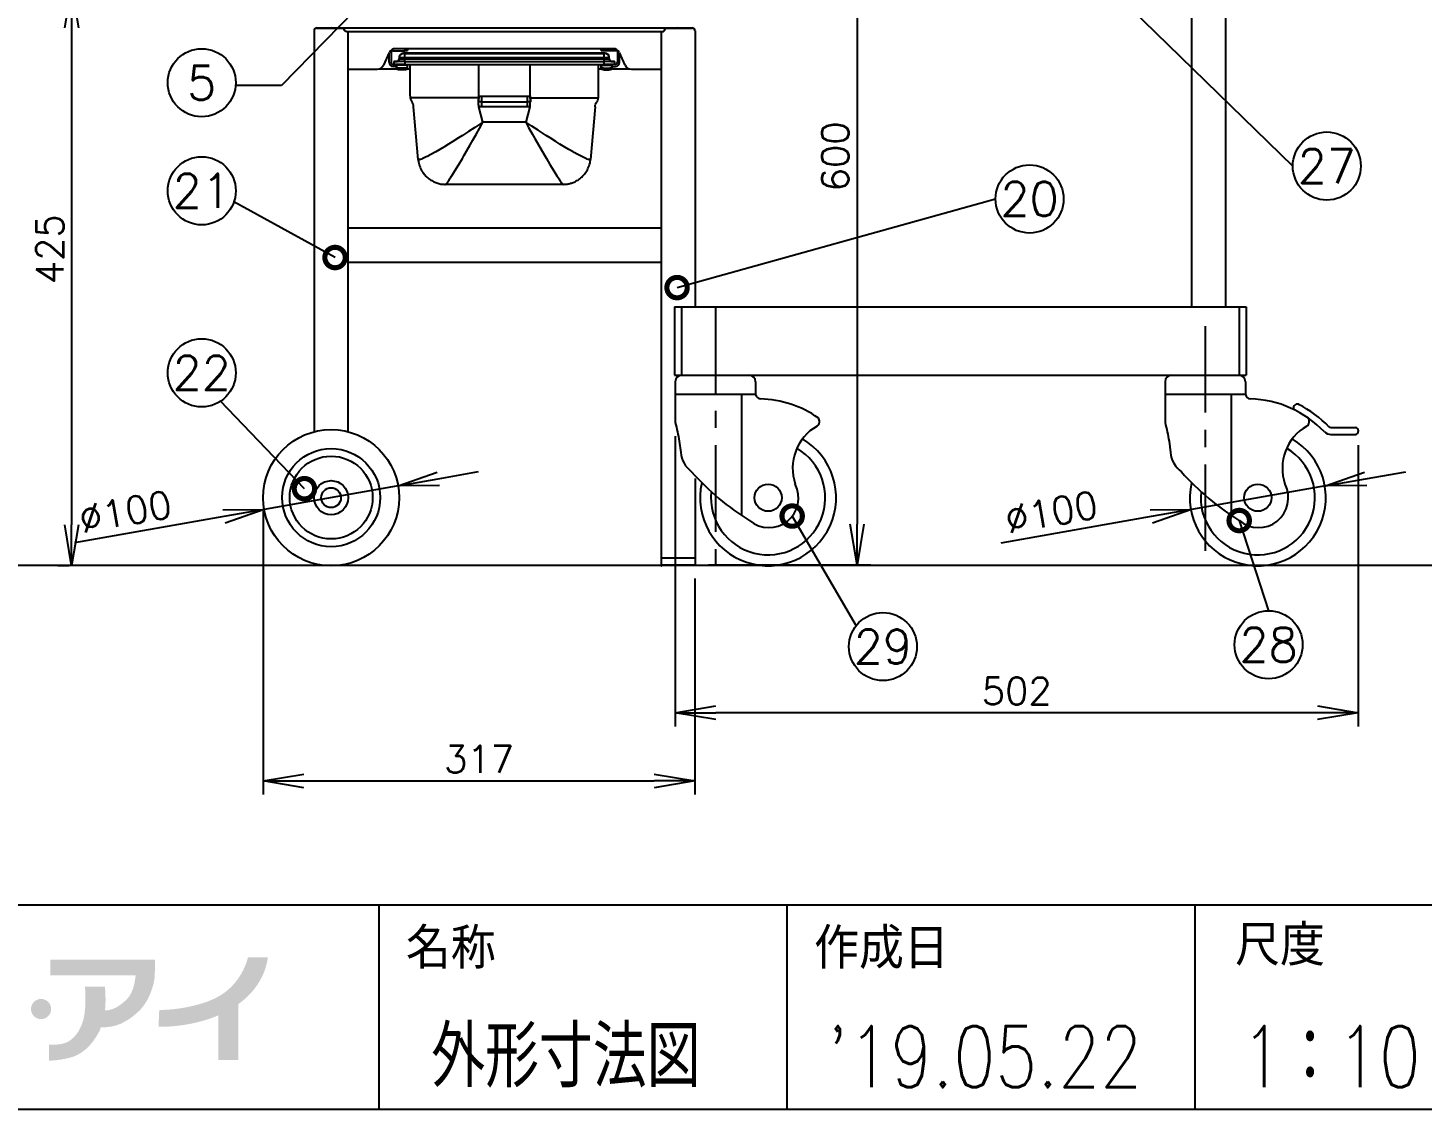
# Model space of a CAD drawing. Extents: x 230 to 4050, y 0 to 2754.
# Drawn here: x 1172 to 2197, y 0 to 794 of the extents above; entities that cross this region are included whole.
import ezdxf
from ezdxf.enums import TextEntityAlignment as Align

# ---------------------------------------------------------------- set-up
doc = ezdxf.new("R2010")
doc.units = 0
doc.header["$LTSCALE"] = 2
doc.linetypes.add('CENTER', pattern=[50.8, 31.75, -6.35, 6.35, -6.35])
doc.linetypes.add('HIDDEN', pattern=[9.525, 6.35, -3.175])
doc.layers.get('0').update_dxf_attribs({"linetype": 'CONTINUOUS'})
doc.layers.get('DEFPOINTS').update_dxf_attribs({"linetype": 'CONTINUOUS'})
doc.layers.add('SUNPOU', color=7, linetype='CONTINUOUS')
doc.layers.add('WAKU', color=7, linetype='CONTINUOUS')
doc.styles.get("Standard").update_dxf_attribs({"font": 'romans.shx', "bigfont": 'extfont.shx'})
doc.dimstyles.get("Standard").update_dxf_attribs({"dimscale": 10, "dimtxt": 2, "dimasz": 3, "dimexe": 1, "dimexo": 1, "dimgap": 0.6, "dimtad": 3, "dimdec": 0, "dimzin": 0, "dimdsep": 46, "dimtxsty": 'STANDARD', "dimblk1": 'OPEN', "dimblk2": 'OPEN', "dimsah": 1, "dimcen": 1.5, "dimadec": 0, "dimazin": 0, "dimtfac": 1, "dimtdec": 0, "dimtmove": 0, "dimatfit": 0, "dimldrblk": 'DOTSMALL', "dimfxl": 1, "dimtvp": 1, "dimtolj": 1, "dimtzin": 0, "dimarcsym": 0})

# ---------------------------------------------------------------- blocks, each defined once
blk = doc.blocks.new('_DotSmall')
at = {"color": 0, "linetype": 'ByBlock', "const_width": 0.5}
blk.add_lwpolyline([(-0.0625, 0, 1), (0.0625, 0, 1)], format="xyb", close=True, dxfattribs=at)
blk = doc.blocks.new('_OPEN')
at = {"color": 0, "linetype": 'ByBlock'}
for p, q in [((-1, 0.167), (0, 0)), ((0, 0), (-1, -0.167)), ((0, 0), (-1, 0))]:
    blk.add_line(p, q, dxfattribs=at)
blk = doc.blocks.new('*D22')
at = {"layer": 'DEFPOINTS', "color": 0}
for p in [(1704.9, 1000), (1662.4, 399.7), (1781.6, 399.7)]:
    blk.add_point(p, dxfattribs=at)
at = {"layer": 'SUNPOU', "color": 0, "linetype": 'ByBlock', "lineweight": -2}
for p, q in [((1714.9, 1000), (1791.6, 1000)), ((1781.6, 970), (1781.6, 429.7)), ((1672.4, 399.7), (1791.6, 399.7))]:
    blk.add_line(p, q, dxfattribs=at)
at = {"layer": 'SUNPOU', "color": 0, "lineweight": -2, "xscale": 30, "yscale": 30, "zscale": 30}
for p, rotation in [((1781.6, 1000), 90), ((1781.6, 399.7), 270)]:
    blk.add_blockref('_OPEN', p, dxfattribs=dict(at, rotation=rotation))
at = {"layer": 'SUNPOU', "color": 0, "insert": (1765.6, 699.8), "char_height": 20, "attachment_point": 5, "rotation": 90}
blk.add_mtext('\\A1;600', dxfattribs=at)
blk = doc.blocks.new('*D37')
at = {"layer": 'DEFPOINTS', "color": 0}
for p in [(-4484.3, 699.9), (-4679.2, 274.9), (-4671, 274.9)]:
    blk.add_point(p, dxfattribs=at)
at = {"layer": 'SUNPOU', "color": 0, "lineweight": -2}
for p, q in [((-4494.3, 699.9), (-4689.2, 699.9)), ((-4679.2, 669.9), (-4679.2, 304.9)), ((-4681, 274.9), (-4689.2, 274.9))]:
    blk.add_line(p, q, dxfattribs=at)
at = {"layer": 'SUNPOU', "color": 0, "lineweight": -2, "xscale": 30, "yscale": 30, "zscale": 30}
for p, rotation in [((-4679.2, 699.9), 90), ((-4679.2, 274.9), 270)]:
    blk.add_blockref('_OPEN', p, dxfattribs=dict(at, rotation=rotation))
at = {"layer": 'SUNPOU', "color": 0, "insert": (-4695.2, 507.4), "char_height": 20, "attachment_point": 5, "rotation": 90}
blk.add_mtext('\\A1;425', dxfattribs=at)
blk = doc.blocks.new('*D29')
at = {"layer": 'DEFPOINTS', "color": 0}
for p in [(1345, 449.1), (1662.4, 399.7), (1662.4, 241.1)]:
    blk.add_point(p, dxfattribs=at)
at = {"layer": 'SUNPOU', "color": 0, "linetype": 'ByBlock', "lineweight": -2}
for p, q in [((1345, 439.1), (1345, 231.1)), ((1662.4, 389.7), (1662.4, 231.1)), ((1375, 241.1), (1632.4, 241.1))]:
    blk.add_line(p, q, dxfattribs=at)
at = {"layer": 'SUNPOU', "color": 0, "lineweight": -2, "xscale": 30, "yscale": 30, "zscale": 30, "rotation": 180}
blk.add_blockref('_OPEN', (1345, 241.1), dxfattribs=at)
at = {"layer": 'SUNPOU', "color": 0, "lineweight": -2, "xscale": 30, "yscale": 30, "zscale": 30}
blk.add_blockref('_OPEN', (1662.4, 241.1), dxfattribs=at)
at = {"layer": 'SUNPOU', "color": 0, "insert": (1503.7, 257.1), "char_height": 20, "attachment_point": 5}
blk.add_mtext('\\A1;317', dxfattribs=at)
blk = doc.blocks.new('*D30')
at = {"layer": 'DEFPOINTS', "color": 0}
for p in [(1647.9, 504.3), (2150, 497.7), (1647.9, 291.1)]:
    blk.add_point(p, dxfattribs=at)
at = {"layer": 'SUNPOU', "color": 0, "linetype": 'ByBlock', "lineweight": -2}
for p, q in [((1647.9, 494.3), (1647.9, 281.1)), ((2150, 487.7), (2150, 281.1)), ((2120, 291.1), (1677.9, 291.1))]:
    blk.add_line(p, q, dxfattribs=at)
at = {"layer": 'SUNPOU', "color": 0, "lineweight": -2, "xscale": 30, "yscale": 30, "zscale": 30, "rotation": 180}
blk.add_blockref('_OPEN', (1647.9, 291.1), dxfattribs=at)
at = {"layer": 'SUNPOU', "color": 0, "lineweight": -2, "xscale": 30, "yscale": 30, "zscale": 30}
blk.add_blockref('_OPEN', (2150, 291.1), dxfattribs=at)
at = {"layer": 'SUNPOU', "color": 0, "insert": (1899, 307.1), "char_height": 20, "attachment_point": 5}
blk.add_mtext('\\A1;502', dxfattribs=at)
blk = doc.blocks.new('*D34')
at = {"layer": 'DEFPOINTS', "color": 0}
for p in [(2125.9, 457.8), (2027.4, 440.4)]:
    blk.add_point(p, dxfattribs=at)
at = {"layer": 'SUNPOU', "color": 0, "lineweight": -2}
for p, q in [((2155.4, 463), (2184.9, 468.2)), ((2125.9, 457.8), (2027.4, 440.4)), ((1997.8, 435.2), (1887.2, 415.7))]:
    blk.add_line(p, q, dxfattribs=at)
at = {"layer": 'SUNPOU', "color": 0, "lineweight": -2, "xscale": 30, "yscale": 30, "zscale": 30}
for p, rotation in [((2125.9, 457.8), 189.9946316876803), ((2027.4, 440.4), 9.994631687680329)]:
    blk.add_blockref('_OPEN', p, dxfattribs=dict(at, rotation=rotation))
at = {"layer": 'SUNPOU', "color": 0, "insert": (1924.5, 438.5), "char_height": 20, "attachment_point": 5, "rotation": 9.9946}
blk.add_mtext('\\A1;∅100', dxfattribs=at)
blk = doc.blocks.new('*D48')
at = {"layer": 'DEFPOINTS', "color": 0}
for p in [(1444.2, 457.8), (1345.7, 440.5)]:
    blk.add_point(p, dxfattribs=at)
at = {"layer": 'SUNPOU', "color": 0, "lineweight": -2}
for p, q in [((1473.8, 463), (1503.3, 468.3)), ((1444.2, 457.8), (1345.7, 440.5)), ((1316.2, 435.3), (1206.3, 415.9))]:
    blk.add_line(p, q, dxfattribs=at)
at = {"layer": 'SUNPOU', "color": 0, "lineweight": -2, "xscale": 30, "yscale": 30, "zscale": 30}
for p, rotation in [((1444.2, 457.8), 189.9946316876803), ((1345.7, 440.5), 9.994631687680329)]:
    blk.add_blockref('_OPEN', p, dxfattribs=dict(at, rotation=rotation))
at = {"layer": 'SUNPOU', "color": 0, "insert": (1243.7, 438.8), "char_height": 20, "attachment_point": 5, "rotation": 9.9946}
blk.add_mtext('\\A1;∅100', dxfattribs=at)
blk = doc.blocks.new('A$C28ef329a')
at = {"color": 2}
for p, q in [((-3855.9, 835.9), (-3855.9, 465)), ((-3830.9, 835.9), (-3830.9, 465)), ((-4500.9, 667.9), (-4500.9, 373.4)), ((-4498.9, 669.9), (-4488.4, 669.9)), ((-4498.9, 669.7), (-4477.9, 669.7)), ((-4485.4, 669.8), (-4488.4, 669.9)), ((-4479, 669.7), (-4485.4, 669.8)), ((-4477, 669.7), (-4479, 669.7)), ((-4477.2, 667.2), (-4244.7, 667.2)), ((-4474, 669.7), (-4477, 669.7)), ((-4475.9, 373.5), (-4475.9, 667.2)), ((-4249.2, 669.7), (-4474, 669.7)), ((-4248, 669.7), (-4248.9, 669.7)), ((-4245.2, 669.7), (-4248, 669.7)), ((-4245.9, 667.9), (-4245.9, 275.4)), ((-4242.9, 669.7), (-4245.2, 669.7)), ((-4244, 669.7), (-4223, 669.7)), ((-4236.6, 669.8), (-4242.9, 669.7)), ((-4233.5, 669.9), (-4236.6, 669.8)), ((-4233.5, 669.9), (-4223, 669.9)), ((-4220.9, 667.9), (-4220.9, 465)), ((-4445.7, 651.8), (-4450, 642.5)), ((-4445.8, 644.7), (-4445.8, 651.5)), ((-4444.3, 653.5), (-4444.3, 644.7)), ((-4442.8, 653.2), (-4434.3, 653.2)), ((-4281.1, 654.7), (-4441.1, 654.7)), ((-4438.3, 648.4), (-4438.3, 647.2)), ((-4438.3, 648.2), (-4438.1, 648.2)), ((-4438.3, 647.2), (-4438.1, 647.2)), ((-4438.1, 648.2), (-4437.4, 648.2)), ((-4438.1, 647.2), (-4437.4, 647.2)), ((-4437.4, 648.2), (-4434.3, 648.2)), ((-4437.4, 647.2), (-4434.3, 647.2)), ((-4435.3, 651.4), (-4435.3, 651.2)), ((-4434.7, 651.4), (-4435.3, 651.4)), ((-4435.3, 651.2), (-4435, 651.2)), ((-4435, 651.2), (-4288, 651.2)), ((-4424.3, 651.4), (-4434.7, 651.4)), ((-4434.3, 654.7), (-4434.3, 653.3)), ((-4432.3, 653.2), (-4434.3, 653.2)), ((-4434.3, 645.2), (-4434.3, 651.2)), ((-4434.3, 648.2), (-4288, 648.2)), ((-4434.3, 647.2), (-4288, 647.2)), ((-4432.3, 654.7), (-4432.3, 653.3)), ((-4432.3, 651.4), (-4432.3, 651.3)), ((-4432.2, 651.4), (-4432.3, 651.4)), ((-4432.3, 651.3), (-4432, 651.3)), ((-4432.1, 651.2), (-4432.3, 651.2)), ((-4432, 651.4), (-4432.2, 651.4)), ((-4431.5, 651.4), (-4432, 651.4)), ((-4432, 651.3), (-4431.5, 651.3)), ((-4431.5, 651.4), (-4431.5, 651.4)), ((-4431.5, 651.4), (-4431.5, 651.4)), ((-4431.2, 651.4), (-4431.5, 651.4)), ((-4424.3, 651.4), (-4431.2, 651.4)), ((-4404.5, 651.4), (-4424.3, 651.4)), ((-4424.2, 651.2), (-4424.2, 651.4)), ((-4404.5, 651.3), (-4404.5, 651.4)), ((-4388.8, 651.4), (-4404.5, 651.4)), ((-4388.8, 651.4), (-4404.5, 651.4)), ((-4388.8, 651.2), (-4388.8, 651.4)), ((-4333.4, 651.4), (-4388.8, 651.4)), ((-4333.4, 651.2), (-4333.4, 651.5)), ((-4317.8, 651.4), (-4333.4, 651.4)), ((-4317.8, 651.4), (-4333.4, 651.4)), ((-4298, 651.4), (-4317.8, 651.4)), ((-4317.7, 651.3), (-4317.7, 651.5)), ((-4286.9, 651.4), (-4298, 651.4)), ((-4291, 651.4), (-4298, 651.4)), ((-4297.9, 651.2), (-4297.9, 651.5)), ((-4290.7, 651.4), (-4291, 651.4)), ((-4290.7, 651.4), (-4290.7, 651.4)), ((-4290.1, 651.4), (-4290.7, 651.4)), ((-4290.7, 651.4), (-4290.7, 651.4)), ((-4290.7, 651.4), (-4290.7, 651.4)), ((-4290.5, 651.2), (-4290.1, 651.2)), ((-4290, 651.4), (-4290.1, 651.4)), ((-4290.1, 651.2), (-4290, 651.2)), ((-4290, 651.2), (-4290.1, 651.2)), ((-4288, 653.2), (-4290, 653.2)), ((-4289.9, 651.4), (-4290, 651.4)), ((-4290, 651.2), (-4290, 651.2)), ((-4289.9, 653.3), (-4289.9, 654.7)), ((-4289.9, 651.3), (-4289.9, 651.4)), ((-4279.5, 653.2), (-4288, 653.2)), ((-4288, 651.2), (-4287, 651.2)), ((-4288, 648.2), (-4285.6, 648.2)), ((-4288, 647.2), (-4284.7, 647.2)), ((-4287.9, 653.3), (-4287.9, 654.7)), ((-4287.9, 651.2), (-4287.9, 645.2)), ((-4286.9, 651.2), (-4286.9, 651.5)), ((-4285.6, 648.2), (-4284.7, 648.2)), ((-4284.7, 648.2), (-4284, 648.2)), ((-4284.7, 647.2), (-4284.2, 647.2)), ((-4284.2, 647.2), (-4284, 647.2)), ((-4284, 647.2), (-4284, 648.4)), ((-4277.9, 653.5), (-4277.9, 644.7)), ((-4272.2, 642.6), (-4276.5, 651.8)), ((-4276.4, 644.7), (-4276.4, 651.5)), ((-4475.9, 639.7), (-4454.5, 639.7)), ((-4453, 639.9), (-4440.2, 639.9)), ((-4442.8, 643.3), (-4442.3, 643.3)), ((-4442.8, 643.2), (-4442.3, 643.2)), ((-4442.8, 643.2), (-4442.3, 643.2)), ((-4440.3, 641.7), (-4442.8, 641.7)), ((-4442.3, 645.4), (-4442.3, 643.2)), ((-4442.3, 645.4), (-4442, 645.4)), ((-4440.3, 645.2), (-4442.3, 645.2)), ((-4441.2, 643.2), (-4442.3, 643.2)), ((-4442, 645.4), (-4440.3, 645.4)), ((-4434.3, 643.2), (-4441.2, 643.2)), ((-4440.3, 645.4), (-4440.3, 645.2)), ((-4440.1, 645.4), (-4440.3, 645.4)), ((-4434.3, 645.2), (-4440.3, 645.2)), ((-4440.3, 640.2), (-4440.3, 643.2)), ((-4432.3, 642.7), (-4440.3, 642.7)), ((-4438.3, 639.2), (-4438.3, 640.5)), ((-4434.3, 640.5), (-4438.3, 640.5)), ((-4434.3, 639.2), (-4438.3, 639.2)), ((-4434.3, 645.2), (-4434.3, 643.2)), ((-4434.3, 645.2), (-4288, 645.2)), ((-4434.3, 643.2), (-4288, 643.2)), ((-4434.3, 640.5), (-4434.3, 639.2)), ((-4432.4, 639.9), (-4430.3, 639.9)), ((-4432.3, 640.2), (-4432.3, 643.2)), ((-4430.3, 620), (-4430.3, 643.2)), ((-4380.1, 643.2), (-4380.1, 620)), ((-4342.1, 620), (-4342.1, 643.2)), ((-4292, 639.9), (-4289.9, 639.9)), ((-4291.9, 620), (-4291.9, 643.2)), ((-4290, 642.7), (-4282, 642.7)), ((-4289.9, 640.2), (-4289.9, 643.2)), ((-4282.3, 645.2), (-4288, 645.2)), ((-4281, 643.2), (-4288, 643.2)), ((-4287.9, 645.2), (-4287.9, 643.2)), ((-4287.9, 639.2), (-4287.9, 640.5)), ((-4287.9, 640.5), (-4283.9, 640.5)), ((-4287.9, 639.2), (-4283.9, 639.2)), ((-4283.9, 640.5), (-4283.9, 639.2)), ((-4282.3, 645.4), (-4280.2, 645.4)), ((-4280.2, 645.2), (-4282.3, 645.2)), ((-4282.1, 639.9), (-4269.2, 639.9)), ((-4282, 641.7), (-4279.5, 641.7)), ((-4281.9, 645.2), (-4281.9, 645.4)), ((-4281.9, 640.2), (-4281.9, 643.2)), ((-4280.2, 643.2), (-4281, 643.2)), ((-4280.2, 645.4), (-4279.9, 645.4)), ((-4280, 645.2), (-4280.2, 645.2)), ((-4280, 643.2), (-4280.2, 643.2)), ((-4279.5, 643.3), (-4280, 643.3)), ((-4279.5, 643.2), (-4280, 643.2)), ((-4279.5, 643.2), (-4280, 643.2)), ((-4279.9, 643.2), (-4279.9, 645.4)), ((-4267.7, 639.7), (-4246.4, 639.7)), ((-4380.2, 618.7), (-4430.2, 618.7)), ((-4380.1, 620), (-4380.3, 615.6)), ((-4379.9, 620), (-4380, 615.6)), ((-4377.9, 619.9), (-4377.9, 612.1)), ((-4377.9, 619.9), (-4344.4, 619.9)), ((-4377.9, 615.6), (-4344.4, 615.6)), ((-4344.3, 619.9), (-4344.3, 612.1)), ((-4342.3, 620), (-4342.2, 615.6)), ((-4342.1, 620), (-4341.9, 615.6)), ((-4342.1, 618.7), (-4292.1, 618.7)), ((-4424.4, 573.4), (-4427.8, 612.1)), ((-4376.9, 600.8), (-4379.8, 612)), ((-4344.4, 612), (-4377.9, 612)), ((-4342.4, 612), (-4345.2, 600.8)), ((-4294.4, 612.1), (-4297.7, 573.4)), ((-4345.3, 600.7), (-4376.9, 600.7)), ((-4424.4, 573.4), (-4424.3, 572.8)), ((-4297.8, 572.9), (-4297.7, 573.4)), ((-4405.3, 555.1), (-4405, 555.1)), ((-4404.6, 555.1), (-4404.5, 555.1)), ((-4404.6, 555), (-4404.4, 555)), ((-4404.5, 555.1), (-4404.4, 555.1)), ((-4317.9, 555), (-4404.4, 555)), ((-4404.4, 555), (-4404.4, 555)), ((-4317.9, 555.1), (-4317.8, 555.1)), ((-4317.9, 555), (-4317.7, 555)), ((-4317.8, 555.1), (-4317.7, 555.1)), ((-4317.7, 555), (-4317.5, 555)), ((-4317.7, 555), (-4317.7, 555)), ((-4317.5, 555), (-4317.3, 555.1)), ((-4317.3, 555.1), (-4317, 555.1)), ((-4246.4, 522.9), (-4475.9, 522.9)), ((-4246.4, 497.6), (-4475.9, 497.6)), ((-4235.9, 465), (-4235.9, 415)), ((-4235.9, 465), (-3815.9, 465)), ((-4230.9, 465), (-4230.9, 415)), ((-3820.9, 465), (-3820.9, 415)), ((-3815.9, 465), (-3815.9, 415)), ((-4235.9, 415), (-3815.9, 415)), ((-4235.4, 410), (-4235.4, 400.7)), ((-4176.4, 410), (-4176.4, 400.7)), ((-3875.4, 410), (-3875.4, 400.7)), ((-3816.4, 410), (-3816.4, 400.7)), ((-4176.4, 400.7), (-4235.4, 400.7)), ((-4186.7, 400.7), (-4186.7, 311.8)), ((-3816.4, 400.7), (-3875.4, 400.7)), ((-3826.7, 400.7), (-3826.7, 311.8)), ((-3753.6, 376.4), (-3735.4, 376.4)), ((-3753.6, 371.4), (-3735.4, 371.4)), ((-3733.4, 374.4), (-3733.4, 373.4)), ((-4220.9, 339), (-4220.9, 275.4)), ((-4220.9, 280.4), (-4245.9, 280.4)), ((-4220.9, 275.4), (-4245.9, 275.4)), ((-4245.5, 274.9), (-4245.4, 274.9)), ((-4238.4, 274.9), (-4238.4, 274.9))]:
    blk.add_line(p, q, dxfattribs=at)
at = {"color": 1, "linetype": 'CENTER'}
for p, q in [((-4205.9, 465), (-4205.9, 274.9)), ((-3845.9, 450.9), (-3845.9, 274.9))]:
    blk.add_line(p, q, dxfattribs=at)
at = {"color": 2}
for points in [[(-4477.2, 667.2), (-4477.2, 667.2), (-4477.3, 667.3), (-4477.4, 667.3), (-4477.5, 667.3), (-4477.6, 667.3), (-4477.6, 667.4), (-4477.7, 667.4), (-4477.7, 667.4), (-4477.8, 667.5), (-4477.9, 667.6), (-4478, 667.6), (-4478.1, 667.7), (-4478.1, 667.7), (-4478.2, 667.8), (-4478.3, 667.8), (-4478.3, 667.9), (-4478.4, 668), (-4478.5, 668), (-4478.5, 668.1), (-4478.6, 668.2), (-4478.6, 668.3), (-4478.7, 668.4), (-4478.7, 668.4), (-4478.8, 668.5), (-4478.8, 668.6), (-4478.8, 668.7), (-4478.9, 668.8), (-4478.9, 668.9), (-4478.9, 669), (-4478.9, 669), (-4478.9, 669.1), (-4479, 669.2), (-4479, 669.3), (-4479, 669.4), (-4479, 669.5), (-4479, 669.5), (-4479, 669.6)], [(-4244.7, 667.2), (-4244.7, 667.2), (-4244.6, 667.3), (-4244.5, 667.3), (-4244.4, 667.3), (-4244.3, 667.3), (-4244.3, 667.4), (-4244.2, 667.4), (-4244.1, 667.4), (-4244, 667.5), (-4244, 667.6), (-4243.9, 667.6), (-4243.8, 667.7), (-4243.7, 667.7), (-4243.7, 667.8), (-4243.6, 667.8), (-4243.5, 667.9), (-4243.5, 668), (-4243.4, 668), (-4243.4, 668.1), (-4243.3, 668.2), (-4243.3, 668.3), (-4243.2, 668.4), (-4243.2, 668.4), (-4243.1, 668.5), (-4243.1, 668.6), (-4243, 668.7), (-4243, 668.8), (-4243, 668.9), (-4242.9, 669), (-4242.9, 669), (-4242.9, 669.1), (-4242.9, 669.2), (-4242.9, 669.3), (-4242.9, 669.4), (-4242.9, 669.5), (-4242.9, 669.5), (-4242.9, 669.6)], [(-4440.3, 641.5), (-4440.3, 641.5), (-4440.3, 641.4), (-4440.3, 641.4), (-4440.3, 641.4), (-4440.2, 641.3), (-4440.2, 641.3), (-4440.2, 641.2), (-4440.2, 641.2), (-4440.1, 641.1), (-4440.1, 641.1), (-4440.1, 641.1), (-4440, 641), (-4440, 641), (-4439.9, 640.9), (-4439.9, 640.9)], [(-4438.3, 639.2), (-4438.3, 639.2), (-4438.4, 639.2), (-4438.5, 639.2), (-4438.6, 639.2), (-4438.7, 639.2), (-4438.8, 639.2), (-4438.9, 639.3), (-4439, 639.3), (-4439.1, 639.3), (-4439.2, 639.3), (-4439.3, 639.4), (-4439.4, 639.4), (-4439.5, 639.4), (-4439.6, 639.4), (-4439.7, 639.5), (-4439.7, 639.5), (-4439.8, 639.5), (-4439.9, 639.6), (-4439.9, 639.6), (-4440, 639.7), (-4440, 639.7), (-4440.1, 639.8), (-4440.1, 639.8), (-4440.1, 639.8), (-4440.2, 639.9), (-4440.2, 639.9), (-4440.2, 639.9), (-4440.2, 640), (-4440.3, 640), (-4440.3, 640.1), (-4440.3, 640.1), (-4440.3, 640.2), (-4440.3, 640.2)], [(-4439.9, 640.9), (-4439.9, 640.9), (-4439.8, 640.9), (-4439.8, 640.8), (-4439.7, 640.8), (-4439.7, 640.8), (-4439.6, 640.8), (-4439.6, 640.7), (-4439.6, 640.7), (-4439.5, 640.7), (-4439.5, 640.7)], [(-4439.5, 640.7), (-4439.4, 640.7), (-4439.3, 640.6), (-4439.2, 640.6), (-4439.1, 640.6), (-4439, 640.6), (-4438.9, 640.6), (-4438.8, 640.5), (-4438.7, 640.5), (-4438.5, 640.5), (-4438.4, 640.5), (-4438.3, 640.5), (-4438.3, 640.5)], [(-4434.3, 640.5), (-4434.3, 640.5), (-4434.1, 640.5), (-4434, 640.5), (-4433.9, 640.5), (-4433.8, 640.5), (-4433.7, 640.6), (-4433.6, 640.6), (-4433.5, 640.6), (-4433.4, 640.6), (-4433.3, 640.6), (-4433.2, 640.7), (-4433.1, 640.7)], [(-4432.3, 640.2), (-4432.3, 640.2), (-4432.3, 640.1), (-4432.3, 640.1), (-4432.3, 640), (-4432.3, 640), (-4432.3, 640), (-4432.4, 639.9), (-4432.4, 639.9), (-4432.4, 639.8), (-4432.5, 639.8), (-4432.5, 639.7), (-4432.5, 639.7), (-4432.6, 639.7), (-4432.6, 639.6), (-4432.7, 639.6), (-4432.7, 639.5), (-4432.8, 639.5), (-4432.9, 639.5), (-4433, 639.4), (-4433, 639.4), (-4433.1, 639.4), (-4433.2, 639.4), (-4433.3, 639.3), (-4433.4, 639.3), (-4433.5, 639.3), (-4433.6, 639.3), (-4433.7, 639.2), (-4433.8, 639.2), (-4433.9, 639.2), (-4434, 639.2), (-4434.2, 639.2), (-4434.3, 639.2)], [(-4433.1, 640.7), (-4433, 640.7), (-4432.9, 640.7), (-4432.9, 640.8), (-4432.8, 640.8), (-4432.7, 640.8), (-4432.7, 640.9), (-4432.6, 640.9), (-4432.6, 641), (-4432.5, 641), (-4432.5, 641.1), (-4432.5, 641.1), (-4432.4, 641.1), (-4432.4, 641.2), (-4432.4, 641.2), (-4432.3, 641.3), (-4432.3, 641.3), (-4432.3, 641.3), (-4432.3, 641.4), (-4432.3, 641.4), (-4432.3, 641.5), (-4432.3, 641.5)], [(-4289.9, 641.5), (-4289.9, 641.5), (-4289.9, 641.4), (-4289.9, 641.4), (-4289.9, 641.4), (-4289.9, 641.3), (-4289.8, 641.3), (-4289.8, 641.2), (-4289.8, 641.2), (-4289.8, 641.2), (-4289.7, 641.1), (-4289.7, 641.1), (-4289.7, 641), (-4289.6, 641), (-4289.6, 641), (-4289.5, 640.9), (-4289.4, 640.9), (-4289.4, 640.8), (-4289.3, 640.8), (-4289.2, 640.8), (-4289.2, 640.7), (-4289.1, 640.7)], [(-4287.9, 639.2), (-4287.9, 639.2), (-4288, 639.2), (-4288.1, 639.2), (-4288.2, 639.2), (-4288.4, 639.2), (-4288.5, 639.3), (-4288.6, 639.3), (-4288.7, 639.3), (-4288.7, 639.3), (-4288.8, 639.3), (-4288.9, 639.4), (-4289, 639.4), (-4289.1, 639.4), (-4289.2, 639.5), (-4289.3, 639.5), (-4289.3, 639.5), (-4289.4, 639.6), (-4289.5, 639.6), (-4289.5, 639.6), (-4289.6, 639.7), (-4289.6, 639.7), (-4289.7, 639.8), (-4289.7, 639.8), (-4289.7, 639.8), (-4289.8, 639.9), (-4289.8, 639.9), (-4289.8, 640), (-4289.9, 640), (-4289.9, 640), (-4289.9, 640.1), (-4289.9, 640.1), (-4289.9, 640.2), (-4289.9, 640.2)], [(-4289.1, 640.7), (-4289, 640.7), (-4288.9, 640.7), (-4288.8, 640.6), (-4288.7, 640.6), (-4288.6, 640.6), (-4288.5, 640.6), (-4288.4, 640.6), (-4288.3, 640.5), (-4288.1, 640.5), (-4288, 640.5), (-4287.9, 640.5), (-4287.9, 640.5)], [(-4283.9, 640.5), (-4283.9, 640.5), (-4283.8, 640.5), (-4283.6, 640.5), (-4283.5, 640.5), (-4283.4, 640.6), (-4283.3, 640.6), (-4283.2, 640.6), (-4283.1, 640.6), (-4283, 640.6), (-4282.9, 640.7), (-4282.8, 640.7), (-4282.7, 640.7)], [(-4281.9, 640.2), (-4281.9, 640.2), (-4281.9, 640.2), (-4281.9, 640.1), (-4281.9, 640.1), (-4281.9, 640), (-4281.9, 640), (-4282, 639.9), (-4282, 639.9), (-4282, 639.8), (-4282.1, 639.8), (-4282.1, 639.8), (-4282.2, 639.7), (-4282.2, 639.7), (-4282.3, 639.6), (-4282.3, 639.6), (-4282.4, 639.6), (-4282.4, 639.5), (-4282.5, 639.5), (-4282.6, 639.5), (-4282.7, 639.4), (-4282.7, 639.4), (-4282.8, 639.4), (-4282.9, 639.4), (-4283, 639.3), (-4283.1, 639.3), (-4283.2, 639.3), (-4283.3, 639.3), (-4283.4, 639.2), (-4283.5, 639.2), (-4283.6, 639.2), (-4283.8, 639.2), (-4283.9, 639.2)], [(-4282.7, 640.7), (-4282.6, 640.7), (-4282.6, 640.8), (-4282.5, 640.8), (-4282.4, 640.8), (-4282.3, 640.9), (-4282.3, 640.9), (-4282.3, 640.9), (-4282.2, 641), (-4282.2, 641), (-4282.1, 641.1), (-4282.1, 641.1), (-4282, 641.1), (-4282, 641.2), (-4282, 641.2), (-4281.9, 641.3), (-4281.9, 641.3), (-4281.9, 641.4), (-4281.9, 641.4), (-4281.9, 641.4), (-4281.9, 641.5), (-4281.9, 641.5)], [(-4380.2, 615.6), (-4380.2, 615.6), (-4380.2, 615.6), (-4380.2, 615.6), (-4380.1, 615.6), (-4380.1, 615.6), (-4380.1, 615.6), (-4380.1, 615.6), (-4380, 615.6), (-4380, 615.6), (-4380, 615.6)], [(-4380.1, 619.9), (-4380.1, 619.9), (-4380, 619.9), (-4380, 619.9), (-4380, 619.9), (-4380, 619.9), (-4380, 619.9), (-4379.9, 619.9), (-4379.9, 619.9), (-4379.9, 619.9), (-4379.9, 619.9)], [(-4342.2, 619.9), (-4342.2, 619.9), (-4342.2, 619.9), (-4342.2, 619.9), (-4342.2, 619.9), (-4342.1, 619.9), (-4342.1, 619.9), (-4342.1, 619.9), (-4342.1, 619.9), (-4342, 619.9), (-4342, 619.9)], [(-4342.1, 615.6), (-4342.1, 615.6), (-4342.1, 615.6), (-4342.1, 615.6), (-4342, 615.6), (-4342, 615.6), (-4342, 615.6), (-4342, 615.6), (-4341.9, 615.6), (-4341.9, 615.6), (-4341.9, 615.6)], [(-4376.8, 600.7), (-4378.3, 599.7), (-4382.8, 596.8), (-4387.3, 593.8), (-4391.8, 590.9), (-4394.7, 589.1), (-4398.9, 586.5), (-4402, 584.6), (-4405.6, 582.4), (-4408.5, 580.7), (-4411.5, 579), (-4412.3, 578.5), (-4414.6, 577.3), (-4416.6, 576.2), (-4417.4, 575.8), (-4419, 575), (-4420.5, 574.2), (-4421.2, 574), (-4421.9, 573.6), (-4422.6, 573.4), (-4423.2, 573.2)], [(-4404.2, 555), (-4404.1, 555.1), (-4403.9, 555.2), (-4403.8, 555.4), (-4403.2, 556.1), (-4403.1, 556.2), (-4402.5, 557), (-4402.1, 557.5), (-4401.1, 559.1), (-4401, 559.3), (-4399.8, 561.1), (-4399.6, 561.3), (-4398.1, 563.8), (-4396.2, 566.9), (-4394.6, 569.6), (-4391.9, 574.1), (-4390.5, 576.5), (-4388.8, 579.5), (-4386.2, 584.1), (-4384.2, 587.6), (-4381.6, 592.2), (-4379.4, 596), (-4376.8, 600.7)], [(-4345.3, 600.7), (-4343.2, 596.9), (-4340.6, 592.2), (-4338.6, 588.7), (-4336, 584.1), (-4334.2, 581.1), (-4331.6, 576.5), (-4330.2, 574.1), (-4327.6, 569.6), (-4325.9, 566.9), (-4324, 563.8), (-4322.5, 561.3), (-4322.3, 561.1), (-4321.1, 559.3), (-4321, 559.1), (-4320, 557.5), (-4319.6, 557), (-4319, 556.2), (-4318.9, 556.1), (-4318.4, 555.4), (-4318.2, 555.2), (-4318.1, 555.1), (-4317.9, 555)], [(-4298.9, 573.2), (-4299.5, 573.4), (-4300.2, 573.6), (-4301, 574), (-4301.6, 574.2), (-4303.1, 575), (-4304.7, 575.8), (-4305.5, 576.2), (-4307.5, 577.3), (-4309.8, 578.5), (-4310.6, 579), (-4313.6, 580.7), (-4316.6, 582.4), (-4320.2, 584.6), (-4323.2, 586.5), (-4327.5, 589.1), (-4330.3, 590.9), (-4331.7, 591.8), (-4336.3, 594.8), (-4340.8, 597.7), (-4345.3, 600.7)], [(-4424.3, 573.3), (-4424.3, 573.3), (-4424.3, 573.3), (-4424.3, 573.3), (-4424.3, 573.3), (-4424.4, 573.3), (-4424.4, 573.3), (-4424.4, 573.3)], [(-4424.2, 573.2), (-4424.2, 573.2), (-4424.2, 573.2), (-4424.2, 573.2), (-4424.3, 573.2), (-4424.3, 573.2), (-4424.3, 573.2), (-4424.3, 573.2), (-4424.3, 573.2), (-4424.3, 573.2), (-4424.3, 573.3)], [(-4424.3, 572.8), (-4424.2, 571.7), (-4424, 570.6)], [(-4423.4, 573.2), (-4423.4, 573.2), (-4423.5, 573.2), (-4423.6, 573.2), (-4423.7, 573.1), (-4423.7, 573.1), (-4423.8, 573.1), (-4423.8, 573.1), (-4423.9, 573.1), (-4423.9, 573.1), (-4424, 573.1), (-4424.1, 573.1), (-4424.1, 573.1), (-4424.1, 573.1), (-4424.2, 573.2)], [(-4424, 570.6), (-4423.7, 569.6), (-4423.4, 568.6), (-4423, 567.6), (-4422.6, 566.6), (-4422.1, 565.7), (-4421.6, 564.8), (-4421.1, 564), (-4420.5, 563.2), (-4419.9, 562.4), (-4419.3, 561.7), (-4418.7, 561), (-4418, 560.4), (-4417.3, 559.8), (-4416.6, 559.2), (-4415.9, 558.7), (-4415.1, 558.2), (-4414.4, 557.8), (-4413.7, 557.3), (-4412.9, 557), (-4412.1, 556.6), (-4411.4, 556.4), (-4410.6, 556.1), (-4409.9, 555.9), (-4409.2, 555.7), (-4408.4, 555.5)], [(-4314.2, 555.4), (-4313.6, 555.5), (-4313, 555.6), (-4312.4, 555.8), (-4311.8, 556), (-4311.1, 556.2), (-4310.5, 556.4), (-4309.8, 556.7), (-4309.1, 557), (-4308.4, 557.4), (-4307.7, 557.8), (-4306.9, 558.2), (-4306.2, 558.7), (-4305.5, 559.2), (-4304.8, 559.8), (-4304.1, 560.4), (-4303.5, 561.1), (-4302.8, 561.7), (-4302.2, 562.5), (-4301.6, 563.2), (-4301.1, 564.1), (-4300.5, 564.9), (-4300, 565.8), (-4299.6, 566.7), (-4299.2, 567.7), (-4298.8, 568.6), (-4298.5, 569.6)], [(-4297.9, 573.2), (-4298, 573.1), (-4298, 573.1), (-4298, 573.1), (-4298.1, 573.1), (-4298.1, 573.1), (-4298.2, 573.1), (-4298.3, 573.1), (-4298.3, 573.1), (-4298.4, 573.1), (-4298.5, 573.1), (-4298.5, 573.2), (-4298.6, 573.2), (-4298.7, 573.2)], [(-4298.4, 569.7), (-4298.1, 570.8), (-4298, 571.8), (-4297.8, 572.9)], [(-4297.8, 573.2), (-4297.8, 573.2), (-4297.8, 573.2), (-4297.8, 573.2), (-4297.9, 573.2), (-4297.9, 573.2), (-4297.9, 573.2), (-4297.9, 573.2), (-4297.9, 573.2), (-4297.9, 573.2), (-4297.9, 573.2)], [(-4297.8, 573.3), (-4297.8, 573.3), (-4297.8, 573.3), (-4297.8, 573.3), (-4297.8, 573.3), (-4297.8, 573.3), (-4297.8, 573.2), (-4297.8, 573.2), (-4297.8, 573.2)], [(-4408.5, 555.5), (-4407.8, 555.3), (-4407.1, 555.2), (-4406.4, 555.2), (-4405.8, 555.1), (-4405.3, 555.1)], [(-4405, 555.1), (-4404.8, 555), (-4404.6, 555), (-4404.6, 555)], [(-4404.3, 555), (-4404.3, 555), (-4404.3, 555), (-4404.3, 555), (-4404.3, 555)], [(-4404.3, 555), (-4404.3, 555), (-4404.3, 555), (-4404.2, 555), (-4404.2, 555), (-4404.2, 555), (-4404.2, 555), (-4404.2, 555)], [(-4317.9, 555), (-4317.9, 555), (-4317.9, 555), (-4317.9, 555), (-4317.9, 555), (-4317.9, 555), (-4317.8, 555)], [(-4317.8, 555), (-4317.8, 555), (-4317.8, 555), (-4317.8, 555), (-4317.8, 555)], [(-4317, 555.1), (-4316.5, 555.1), (-4316, 555.1), (-4315.4, 555.2), (-4314.8, 555.3), (-4314.2, 555.4)]]:
    blk.add_lwpolyline(points, dxfattribs=at)
for points in [[(-4235.4, 400.7), (-4235.4, 380.1, -0.023514), (-4232.5, 366.5), (-4231.3, 358.2, 0.22596), (-4223.4, 343.9, 0.071197), (-4180.7, 307.9, 85.445599)], [(-3875.4, 400.7), (-3875.4, 380.1, -0.023514), (-3872.5, 366.5), (-3871.3, 358.2, 0.22596), (-3863.4, 343.9, 0.071197), (-3820.7, 307.9, 85.445599)]]:
    blk.add_lwpolyline(points, format="xyb", dxfattribs=at)
for centre, radius in [((-4488.4, 324.9), 50), ((-4488.4, 324.9), 12.5), ((-4488.4, 324.9), 7.26), ((-4167.2, 324.9), 10), ((-3807.2, 324.9), 10)]:
    blk.add_circle(centre, radius, dxfattribs=at)
for centre, radius, start, end in [((-4230.4, 410), 5, 90, 180), ((-4181.4, 410), 5, 0, 90), ((-3870.4, 410), 5, 90, 180), ((-3821.4, 410), 5, 0, 90), ((-4172.3, 401.7), 4.23, 194.7255, 264.7049), ((-3812.3, 401.7), 4.23, 194.7255, 264.7049), ((-4174.9, 319.5), 78, 55.2058, 88.3749), ((-3814.9, 319.5), 78, 43.4954, 88.3749), ((-3778.1, 390.7), 2.97, 51.6584, 197.927), ((-3814.9, 319.5), 83, 43.6696, 63.0082), ((-4133.4, 380.9), 4.03, 302.038, 42.767), ((-3773.4, 380.9), 4.03, 302.038, 42.767), ((-4113.5, 346.5), 35.7, 119.7492, 199.0502), ((-3753.5, 346.5), 35.7, 119.7492, 199.0502), ((-3753.6, 378.4), 7, 227.8816, 270), ((-3753.6, 378.4), 2, 216.0834, 270), ((-3735.4, 374.4), 2, 0, 90), ((-3735.4, 373.4), 2, 270, 0), ((-4167.2, 324.9), 50, 167.3256, 59.676), ((-4167.2, 324.9), 42, 174.1144, 59.7726), ((-3807.2, 324.9), 50, 167.3256, 59.676), ((-3807.2, 324.9), 42, 174.1144, 59.7726), ((-4166.7, 324.8), 21.9, 229.9962, 27.1514), ((-3806.7, 324.8), 21.9, 229.9962, 27.1514), ((-4245.4, 275.5), 0.576, 185.88, 272.0267), ((-4238.5, 275.5), 0.576, 267.9733, 354.12)]:
    blk.add_arc(centre, radius, start, end, dxfattribs=at)
for points in [[(-4498.9, 669.9), (-4500, 669.9), (-4500.9, 669), (-4500.9, 667.9)], [(-4498.9, 669.8), (-4500, 669.8), (-4500.9, 668.9), (-4500.9, 667.8)], [(-4221, 667.9), (-4221, 669), (-4221.9, 669.9), (-4223, 669.9)], [(-4221, 667.7), (-4221, 668.8), (-4221.9, 669.8), (-4223, 669.8)], [(-4441.1, 654.7), (-4443.1, 654.7), (-4444.8, 653.6), (-4445.6, 651.8)], [(-4444.2, 653.6), (-4443.7, 653.3), (-4443.3, 653.2), (-4442.8, 653.2)], [(-4440.3, 645.2), (-4439.2, 645.2), (-4438.3, 646.1), (-4438.3, 647.2)], [(-4440.3, 645.4), (-4439.3, 645.4), (-4438.4, 646.2), (-4438.3, 647.2)], [(-4435.3, 651.4), (-4436.9, 651.4), (-4438.3, 650.1), (-4438.3, 648.4)], [(-4435.3, 651.2), (-4436.9, 651.2), (-4438.3, 649.8), (-4438.3, 648.2)], [(-4430.4, 651.2), (-4430.8, 651.3), (-4431.1, 651.4), (-4431.5, 651.4)], [(-4290.8, 651.4), (-4291.1, 651.4), (-4291.5, 651.3), (-4291.8, 651.2)], [(-4284, 648.4), (-4284, 650.1), (-4285.3, 651.4), (-4287, 651.4)], [(-4284, 648.2), (-4284, 649.8), (-4285.3, 651.2), (-4287, 651.2)], [(-4284, 647.2), (-4283.9, 646.2), (-4283, 645.4), (-4282, 645.4)], [(-4284, 647.2), (-4284, 646.1), (-4283.1, 645.2), (-4282, 645.2)], [(-4276.6, 651.8), (-4277.4, 653.6), (-4279.2, 654.7), (-4281.1, 654.7)], [(-4279.4, 653.2), (-4279, 653.2), (-4278.5, 653.3), (-4278.1, 653.6)], [(-4454.5, 639.7), (-4452.6, 639.7), (-4450.8, 640.8), (-4450, 642.5)], [(-4445.8, 644.7), (-4445.8, 643), (-4444.5, 641.7), (-4442.8, 641.7)], [(-4444.3, 644.7), (-4444.3, 643.9), (-4443.6, 643.2), (-4442.8, 643.2)], [(-4443.8, 643.6), (-4443.5, 643.4), (-4443.2, 643.2), (-4442.8, 643.2)], [(-4443.4, 643.4), (-4443.2, 643.3), (-4443, 643.3), (-4442.8, 643.3)], [(-4279.4, 641.7), (-4277.8, 641.7), (-4276.4, 643), (-4276.4, 644.7)], [(-4279.4, 643.2), (-4278.6, 643.2), (-4277.9, 643.9), (-4277.9, 644.7)], [(-4279.4, 643.2), (-4279.1, 643.2), (-4278.7, 643.4), (-4278.4, 643.6)], [(-4279.4, 643.3), (-4279.2, 643.3), (-4279.1, 643.3), (-4278.9, 643.4)], [(-4272.3, 642.5), (-4271.5, 640.8), (-4269.7, 639.7), (-4267.7, 639.7)], [(-4430.3, 619.9), (-4430.3, 618.4), (-4429.8, 616.9), (-4429, 615.7)], [(-4427.8, 612.1), (-4427.9, 613.4), (-4428.3, 614.6), (-4429, 615.7)], [(-4379.8, 612), (-4379.9, 613.2), (-4380, 614.4), (-4380.1, 615.6)], [(-4377.9, 615.6), (-4378.6, 615.6), (-4379.3, 615.6), (-4380.1, 615.6)], [(-4379.9, 619.9), (-4379.3, 619.9), (-4378.6, 619.9), (-4377.9, 619.9)], [(-4344.3, 619.9), (-4343.7, 619.9), (-4343, 619.9), (-4342.3, 619.9)], [(-4342.2, 615.6), (-4342.9, 615.6), (-4343.6, 615.6), (-4344.3, 615.6)], [(-4342.2, 615.6), (-4342.3, 614.4), (-4342.3, 613.2), (-4342.4, 612.1)], [(-4294.4, 612.1), (-4294.3, 613.4), (-4293.9, 614.6), (-4293.2, 615.7)], [(-4292, 619.9), (-4292, 618.4), (-4292.4, 616.9), (-4293.2, 615.7)], [(-4377.9, 612), (-4378.5, 612), (-4379.2, 612), (-4379.8, 612)], [(-4342.4, 612), (-4343, 612), (-4343.7, 612), (-4344.3, 612)], [(-4423.5, 573.2), (-4423.4, 573.3), (-4423.3, 573.3), (-4423.2, 573.3)], [(-4299, 573.3), (-4298.9, 573.3), (-4298.8, 573.3), (-4298.8, 573.2)]]:
    blk.add_open_spline(points, degree=3, dxfattribs=at)
for points in [[(-4452.3, 325), (-4452.3, 344.9), (-4468.5, 361), (-4488.4, 361), (-4508.3, 361), (-4524.4, 344.9), (-4524.4, 325), (-4524.4, 305.1), (-4508.3, 288.9), (-4488.4, 288.9), (-4468.5, 288.9), (-4452.3, 305.1), (-4452.3, 325)], [(-4457.9, 325), (-4457.9, 341.8), (-4471.6, 355.4), (-4488.4, 355.4), (-4505.2, 355.4), (-4518.8, 341.8), (-4518.8, 325), (-4518.8, 308.2), (-4505.2, 294.6), (-4488.4, 294.6), (-4471.6, 294.6), (-4457.9, 308.2), (-4457.9, 325)]]:
    blk.add_open_spline(points, degree=3, knots=[0, 0, 0, 0, 1, 1, 1, 2, 2, 2, 3, 3, 3, 4, 4, 4, 4], dxfattribs=at)
at = {"layer": 'SUNPOU'}
dim = blk.add_linear_dim(base=(-4679.2, 274.9), p1=(-4484.3, 699.9), p2=(-4671, 274.9), angle=90, dimstyle='STANDARD', override={"dimarcsym": 1}, dxfattribs=at)
dim.commit()
dim.dimension.update_dxf_attribs({"geometry": '*D37', "text_midpoint": (-4679.2, 507.4), "dimtype": 128})

msp = doc.modelspace()

# ---------------------------------------------------------------- hatches: boundary and pattern name
at = {"layer": 'WAKU'}
h = msp.add_hatch(color=1, dxfattribs=at)
edge = h.paths.add_edge_path()
edge.add_spline(control_points=[(1265.5, 101.6), (1265.5, 101.6), (1265.5, 109.8), (1265.5, 109.8), (1265.5, 109.8), (1188.5, 109.8), (1188.5, 109.8), (1188.5, 109.8), (1188.5, 98.2), (1188.5, 98.2), (1188.5, 98.2), (1251.3, 98.2), (1251.3, 98.2), (1251, 95.1), (1249.9, 85.4), (1244.5, 80.3), (1238, 74.2), (1233.2, 72.5), (1228.8, 72.5), (1228.8, 72.5), (1228.8, 72.5), (1228.8, 72.5), (1229.7, 81.5), (1228.7, 89.9), (1228.7, 89.9), (1228.7, 89.9), (1213.9, 89.9), (1213.9, 89.9), (1213.9, 89.9), (1214.9, 87.4), (1214.2, 74.5), (1213.5, 60.6), (1207.4, 52.9), (1202, 49.7), (1196.6, 46.5), (1187.6, 47.4), (1187.6, 47.4), (1187.6, 47.4), (1187.6, 35.7), (1187.6, 35.7), (1187.6, 35.7), (1192.3, 35.2), (1202.4, 37.6), (1211.4, 39.6), (1219.2, 46.4), (1224.9, 57.7), (1225.1, 58), (1225.6, 59.7), (1225.7, 60), (1232.7, 60.1), (1240.7, 60.6), (1252, 70.3), (1260.9, 77.9), (1264.3, 89.7), (1265.2, 96.1), (1265.2, 96.1), (1265.5, 101.6), (1265.5, 101.6)], knot_values=[0, 0, 0, 0, 1, 1, 1, 2, 2, 2, 3, 3, 3, 4, 4, 4, 5, 5, 5, 6, 6, 6, 7, 7, 7, 8, 8, 8, 9, 9, 9, 10, 10, 10, 11, 11, 11, 12, 12, 12, 13, 13, 13, 14, 14, 14, 15, 15, 15, 16, 16, 16, 17, 17, 17, 18, 18, 18, 19, 19, 19, 19], degree=3, periodic=0)
h = msp.add_hatch(color=1, dxfattribs=at)
edge = h.paths.add_edge_path()
edge.add_spline(control_points=[(1348.5, 111.4), (1348.5, 111.4), (1333.8, 111.4), (1333.8, 111.4), (1333.8, 111.1), (1329.6, 91), (1309.8, 81.4), (1302.4, 77.9), (1295.8, 76.3), (1290.2, 75.1), (1277.9, 72.5), (1268.8, 72.9), (1268.7, 72.9), (1268.7, 72.9), (1268.1, 60.5), (1268.1, 60.5), (1268.5, 60.5), (1278.8, 60), (1292.8, 62.9), (1298.3, 64.1), (1304.8, 65.7), (1312.2, 68.9), (1312.2, 68.9), (1312.2, 36.1), (1312.2, 36.1), (1312.2, 36.1), (1326.7, 36.1), (1326.7, 36.1), (1326.7, 36.1), (1326.7, 77), (1326.7, 77), (1347.1, 91.6), (1348.2, 110.4), (1348.5, 111.4)], knot_values=[0, 0, 0, 0, 1, 1, 1, 2, 2, 2, 3, 3, 3, 4, 4, 4, 5, 5, 5, 6, 6, 6, 7, 7, 7, 8, 8, 8, 9, 9, 9, 10, 10, 10, 11, 11, 11, 11], degree=3, periodic=0)
h = msp.add_hatch(color=1, dxfattribs=at)
edge = h.paths.add_edge_path()
edge.add_spline(control_points=[(1189.2, 73.5), (1189.2, 69.4), (1185.9, 66.1), (1181.8, 66.1), (1177.7, 66.1), (1174.4, 69.4), (1174.4, 73.5), (1174.4, 77.6), (1177.7, 80.9), (1181.8, 80.9), (1185.9, 80.9), (1189.2, 77.6), (1189.2, 73.5)], knot_values=[0, 0, 0, 0, 1, 1, 1, 2, 2, 2, 3, 3, 3, 4, 4, 4, 4], degree=3, periodic=0)

# ---------------------------------------------------------------- linework, layer by layer
at = {"color": 2}
msp.add_line((2864.4, 399.2), (288.6, 399.2), dxfattribs=at)
at = {"layer": 'SUNPOU'}
for centre in [(1299.9, 753.9), (2126.9, 692.7), (1299.9, 674.5), (1908.4, 668.5), (1299.9, 540.8), (1800.6, 339.7), (2084.1, 341.1)]:
    msp.add_circle(centre, 25, dxfattribs=at)
at = {"layer": 'WAKU', "color": 6}
for p, q in [((230, 150), (4050, 150)), ((230, 0), (4050, 0))]:
    msp.add_line(p, q, dxfattribs=at)
at = {"layer": 'WAKU', "color": 7}
for p, q in [((1430, 150), (1430, 0)), ((1730, 150), (1730, 0)), ((2030, 150), (2030, 0))]:
    msp.add_line(p, q, dxfattribs=at)

# ---------------------------------------------------------------- block references
at = {"color": 4, "linetype": 'HIDDEN'}
msp.add_blockref('A$C28ef329a', (5883.4, 124.2), dxfattribs=at)

# ---------------------------------------------------------------- texts
at = {"layer": 'SUNPOU'}
for s, p in [('5', (1299.9, 753.9)), ('27', (2126.9, 692.7)), ('21', (1299.9, 674.5)), ('20', (1908.4, 668.5)), ('22', (1299.9, 540.8)), ('29', (1800.6, 339.7)), ('28', (2084.1, 341.1))]:
    msp.add_text(s, height=25, dxfattribs=at).set_placement(p, align=Align.MIDDLE)
at = {"layer": 'WAKU'}
for s, p in [('名称', (1450, 103.1)), ('作成日', (1750, 103.1)), ('尺度', (2059.5, 105.4))]:
    msp.add_text(s, height=30, dxfattribs=at).set_placement(p)
at = {"layer": 'WAKU', "color": 1, "width": 0.8}
for s, p in [('外形寸法図', (1567.6, 16)), ("'19.05.22", (1875.5, 16)), ('1：10', (2130, 16))]:
    msp.add_text(s, height=45, dxfattribs=at).set_placement(p, align=Align.CENTER)

# ---------------------------------------------------------------- dimensions: what is measured, and where the dimension line sits
at = {"layer": 'SUNPOU'}
dim = msp.add_linear_dim(base=(1781.6, 399.7), p1=(1704.9, 1000), p2=(1662.4, 399.7), angle=90, dimstyle='STANDARD', override={"dimarcsym": 1}, dxfattribs=at)
dim.commit()
dim.dimension.update_dxf_attribs({"geometry": '*D22', "text_midpoint": (1765.6, 699.8)})
for base, p1, p2, picture, middle in [((1647.9, 291.1), (2150, 497.7), (1647.9, 504.3), '*D30', (1899, 307.1)), ((1662.4, 241.1), (1345, 449.1), (1662.4, 399.7), '*D29', (1503.7, 257.1))]:
    dim = msp.add_linear_dim(base=base, p1=p1, p2=p2, dimstyle='STANDARD', override={"dimarcsym": 1}, dxfattribs=at)
    dim.commit()
    dim.dimension.update_dxf_attribs({"geometry": picture, "text_midpoint": middle})
for p1, p2, picture, middle in [((1444.2, 457.8), (1345.7, 440.5), '*D48', (1246.5, 423)), ((2125.9, 457.8), (2027.4, 440.4), '*D34', (1927.3, 422.8))]:
    dim = msp.add_diameter_dim_2p(p1=p1, p2=p2, dimstyle='STANDARD', override={"dimarcsym": 1}, dxfattribs=at)
    dim.commit()
    dim.dimension.update_dxf_attribs({"geometry": picture, "text_midpoint": middle, "dimtype": 163})

# ---------------------------------------------------------------- leaders
for points in [[(1458, 853.7), (1358.6, 751.8), (1324.9, 751.8)], [(1933.8, 856.3), (2101.9, 692.7)], [(1397.9, 625.5), (1323.6, 666.3)], [(1649.3, 603.4), (1883.4, 668.5)], [(1375.4, 455.7), (1313.8, 519.9)], [(1733.9, 435.6), (1780.9, 355)], [(2062.5, 432.3), (2084.1, 366.1)]]:
    msp.add_leader(points, dimstyle='STANDARD', dxfattribs=at)

doc.saveas('drawing.dxf')
